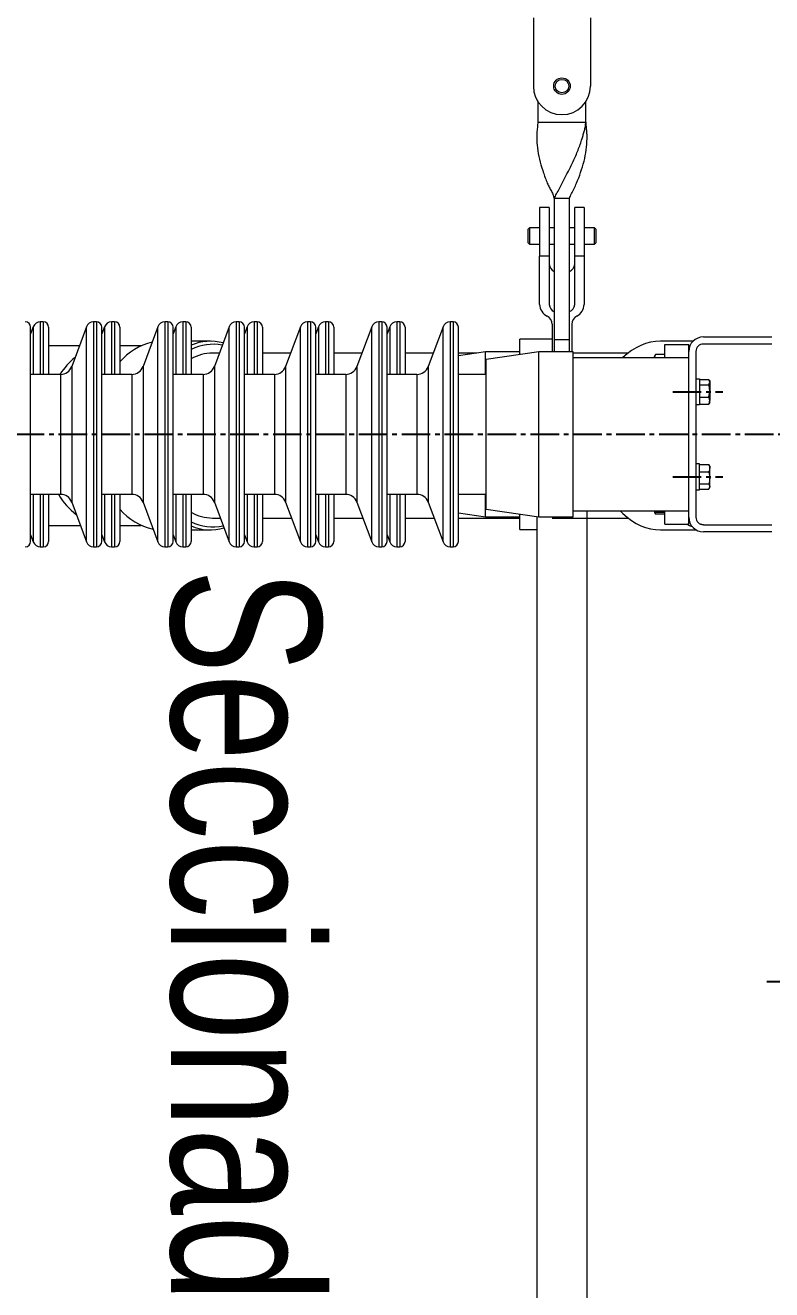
# Model space of a CAD drawing. Header units: millimetres. Extents: x 1587714 to 3094800, y -694377 to -413614.
# Drawn here: x 2046012 to 2046509, y -577587 to -576744 of the extents above; entities that cross this region are included whole.
import ezdxf
from ezdxf.enums import TextEntityAlignment as Align

# ---------------------------------------------------------------- set-up
doc = ezdxf.new("R2010")
doc.units = ezdxf.units.MM
doc.linetypes.add('CENTER2', pattern=[28.575, 19.05, -3.175, 3.175, -3.175])
for name, color, linetype in [('0_EJES', 1, 'CENTER2'), ('M0_EQUIPOS', 7, 'Continuous'), ('M2_PLBULONES', 2, 'Continuous'), ('M_DIM', 1, 'Continuous')]:
    doc.layers.add(name, color=color, linetype=linetype)
doc.styles.add('ARIAL', font='arial.ttf', dxfattribs={"width": 0.8})

msp = doc.modelspace()

# ---------------------------------------------------------------- linework, layer by layer
at = {"layer": '0_EJES'}
for p, q in [((2046443.0053, -576988.7871), (2046476.3896, -576988.7871)), ((2046738.7427, -577017.058), (2044355.5699, -577017.058)), ((2046443.0053, -577045.3288), (2046476.3896, -577045.3288)), ((2046887.7023, -577382.058), (2046505.738, -577382.058))]:
    msp.add_line(p, q, dxfattribs=at)
at = {"layer": 'M0_EQUIPOS', "color": 180, "linetype": 'Continuous', "lineweight": 15}
for p, q in [((2046350.2201, -576739.3288), (2046350.2201, -576784.8291)), ((2046388.2201, -576739.3288), (2046388.2201, -576784.8291)), ((2046353.2201, -576794.7483), (2046353.2201, -576808.8288)), ((2046385.2201, -576808.8288), (2046385.2201, -576794.9786)), ((2046353.2201, -576808.8288), (2046385.2201, -576808.8288)), ((2046364.2201, -576953.8288), (2046364.2201, -576859.8289)), ((2046374.2199, -576859.8313), (2046364.2205, -576859.8318)), ((2046374.2201, -576953.8288), (2046374.2201, -576859.8289)), ((2046360.7201, -576865.8289), (2046354.3702, -576865.8289)), ((2046354.3702, -576865.8289), (2046354.3702, -576898.2639)), ((2046360.7201, -576865.8289), (2046360.7201, -576898.2639)), ((2046384.0701, -576865.8289), (2046377.7202, -576865.8289)), ((2046377.7202, -576898.2639), (2046377.7202, -576865.8289)), ((2046384.0701, -576865.8289), (2046384.0701, -576898.2639)), ((2046347.7202, -576879.3292), (2046346.7201, -576880.3291)), ((2046346.7201, -576889.3289), (2046346.7201, -576880.3291)), ((2046354.3702, -576879.3292), (2046347.7202, -576879.3292)), ((2046347.7202, -576879.3292), (2046347.7202, -576890.3288)), ((2046364.2201, -576879.3292), (2046360.7201, -576879.3292)), ((2046377.7202, -576879.3292), (2046374.2201, -576879.3292)), ((2046390.7201, -576879.3292), (2046384.0701, -576879.3292)), ((2046391.7202, -576880.3291), (2046390.7201, -576879.3292)), ((2046390.7201, -576879.3292), (2046390.7201, -576890.3288)), ((2046391.7202, -576880.3291), (2046391.7202, -576889.3289)), ((2046346.7201, -576889.3289), (2046347.7202, -576890.3288)), ((2046390.7201, -576890.3288), (2046391.7202, -576889.3289)), ((2046347.7202, -576890.3288), (2046354.3702, -576890.3288)), ((2046360.7201, -576898.2639), (2046354.3702, -576898.2639)), ((2046354.3702, -576930.4375), (2046354.3702, -576898.2639)), ((2046360.7201, -576890.3288), (2046364.2201, -576890.3288)), ((2046360.7201, -576898.2639), (2046360.7201, -576930.4375)), ((2046374.2201, -576890.3288), (2046377.7202, -576890.3288)), ((2046384.0701, -576898.2639), (2046377.7202, -576898.2639)), ((2046377.7202, -576930.4375), (2046377.7202, -576898.2639)), ((2046384.0701, -576890.3288), (2046390.7201, -576890.3288)), ((2046384.0701, -576898.2639), (2046384.0701, -576930.4375)), ((2046017.0096, -576945.3172), (2046015.2201, -576950.1347)), ((2046015.2201, -577088.5581), (2046015.2201, -576945.558)), ((2046017.0096, -576945.3172), (2046017.0096, -576977.0579)), ((2046023.7201, -576942.058), (2046021.6968, -576942.058)), ((2046021.6968, -576942.058), (2046021.6968, -576977.0579)), ((2046023.7201, -576942.058), (2046023.7201, -576977.0579)), ((2046027.2201, -576945.558), (2046027.2201, -576977.0579)), ((2046052.5096, -576945.3172), (2046042.657, -576971.8437)), ((2046052.5096, -577088.7989), (2046052.5096, -576945.3172)), ((2046059.2201, -576942.058), (2046057.1967, -576942.058)), ((2046057.1967, -576942.058), (2046057.1967, -577092.0581)), ((2046059.2201, -576942.058), (2046059.2201, -577092.0581)), ((2046064.5096, -576945.3172), (2046062.7201, -576950.1347)), ((2046062.7201, -577088.5581), (2046062.7201, -576945.558)), ((2046064.5096, -576945.3172), (2046064.5096, -576977.0579)), ((2046071.2202, -576942.058), (2046069.1968, -576942.058)), ((2046069.1968, -576942.058), (2046069.1968, -576977.0579)), ((2046071.2202, -576942.058), (2046071.2202, -576977.0579)), ((2046074.7201, -576945.558), (2046074.7201, -576977.0579)), ((2046100.0096, -576945.3172), (2046090.157, -576971.8437)), ((2046100.0096, -577088.7989), (2046100.0096, -576945.3172)), ((2046106.7202, -576942.058), (2046104.6968, -576942.058)), ((2046104.6968, -576942.058), (2046104.6968, -577092.0581)), ((2046106.7202, -576942.058), (2046106.7202, -577092.0581)), ((2046112.0096, -576945.3172), (2046110.2201, -576950.1347)), ((2046110.2201, -577088.5581), (2046110.2201, -576945.558)), ((2046112.0096, -576945.3172), (2046112.0096, -576977.0579)), ((2046118.7201, -576942.058), (2046116.6968, -576942.058)), ((2046116.6968, -576942.058), (2046116.6968, -576977.0579)), ((2046118.7201, -576942.058), (2046118.7201, -576977.0579)), ((2046122.2202, -576945.558), (2046122.2202, -576977.0579)), ((2046147.5096, -576945.3172), (2046137.6569, -576971.8437)), ((2046147.5096, -577088.7989), (2046147.5096, -576945.3172)), ((2046154.2201, -576942.058), (2046152.1968, -576942.058)), ((2046152.1968, -576942.058), (2046152.1968, -577092.0581)), ((2046154.2201, -576942.058), (2046154.2201, -577092.0581)), ((2046159.5096, -576945.3172), (2046157.7202, -576950.1347)), ((2046157.7202, -577088.5581), (2046157.7202, -576945.558)), ((2046159.5096, -576945.3172), (2046159.5096, -576977.0579)), ((2046166.2201, -576942.058), (2046164.1967, -576942.058)), ((2046164.1967, -576942.058), (2046164.1967, -576977.0579)), ((2046166.2201, -576942.058), (2046166.2201, -576977.0579)), ((2046169.7201, -576945.558), (2046169.7201, -576977.0579)), ((2046195.0097, -576945.3172), (2046185.1569, -576971.8437)), ((2046195.0097, -577088.7989), (2046195.0097, -576945.3172)), ((2046201.7201, -576942.058), (2046199.6967, -576942.058)), ((2046199.6967, -576942.058), (2046199.6967, -577092.0581)), ((2046201.7201, -576942.058), (2046201.7201, -577092.0581)), ((2046207.0096, -576945.3172), (2046205.2202, -576950.1347)), ((2046205.2202, -577088.5581), (2046205.2202, -576945.558)), ((2046207.0096, -576945.3172), (2046207.0096, -576977.0579)), ((2046213.7201, -576942.058), (2046211.6967, -576942.058)), ((2046211.6967, -576942.058), (2046211.6967, -576977.0579)), ((2046213.7201, -576942.058), (2046213.7201, -576977.0579)), ((2046217.2201, -576945.558), (2046217.2201, -576977.0579)), ((2046242.5096, -576945.3172), (2046232.657, -576971.8437)), ((2046242.5096, -577088.7989), (2046242.5096, -576945.3172)), ((2046249.2201, -576942.058), (2046247.1968, -576942.058)), ((2046247.1968, -576942.058), (2046247.1968, -577092.0581)), ((2046249.2201, -576942.058), (2046249.2201, -577092.0581)), ((2046254.5096, -576945.3172), (2046252.7202, -576950.1347)), ((2046252.7202, -577088.5581), (2046252.7202, -576945.558)), ((2046254.5096, -576945.3172), (2046254.5096, -576977.0579)), ((2046261.2201, -576942.058), (2046259.1968, -576942.058)), ((2046259.1968, -576942.058), (2046259.1968, -576977.0579)), ((2046261.2201, -576942.058), (2046261.2201, -576977.0579)), ((2046264.7201, -576945.558), (2046264.7201, -576977.0579)), ((2046290.0096, -576945.3172), (2046280.1569, -576971.8437)), ((2046290.0096, -577088.7989), (2046290.0096, -576945.3172)), ((2046296.7202, -576942.058), (2046294.6968, -576942.058)), ((2046294.6968, -576942.058), (2046294.6968, -577092.0581)), ((2046296.7202, -576942.058), (2046296.7202, -577092.0581)), ((2046300.2201, -577088.5581), (2046300.2201, -576945.558)), ((2046362.7201, -576943.5763), (2046362.7201, -576962.058)), ((2046375.7201, -576943.5763), (2046375.7201, -576962.058)), ((2046135.0698, -576954.9841), (2046122.2202, -576954.9841)), ((2046362.7201, -576953.5579), (2046341.2201, -576953.5579)), ((2046341.2201, -576963.8438), (2046341.2201, -576953.5579)), ((2046364.2201, -576953.8288), (2046374.2201, -576953.8288)), ((2046364.2201, -576962.058), (2046364.2201, -576953.8288)), ((2046374.2201, -576962.058), (2046374.2201, -576953.8288)), ((2046456.5121, -576954.9841), (2046434.8831, -576954.9841)), ((2046437.7201, -576957.0579), (2046453.7201, -576957.0579)), ((2046437.7201, -576966.0577), (2046437.7201, -576957.0579)), ((2046453.7201, -576961.8182), (2046453.7201, -576957.0579)), ((2046463.4801, -576952.0578), (2046508.9601, -576952.0578)), ((2046508.9601, -576956.8181), (2046463.4801, -576956.8181)), ((2046047.8048, -576957.9839), (2046027.2201, -576957.9839)), ((2046088.9708, -576957.9839), (2046074.7201, -576957.9839)), ((2046140.9848, -576962.8839), (2046136.484, -576962.8839)), ((2046188.4848, -576962.8839), (2046169.7201, -576962.8839)), ((2046235.9848, -576962.8839), (2046217.2201, -576962.8839)), ((2046283.4848, -576962.8839), (2046264.7201, -576962.8839)), ((2046318.2201, -576962.058), (2046300.2201, -576964.6291)), ((2046312.4381, -576962.8839), (2046300.2201, -576962.8839)), ((2046341.2201, -576962.058), (2046318.2201, -576962.058)), ((2046318.2201, -576977.0579), (2046318.2201, -576962.058)), ((2046353.7201, -576962.058), (2046318.7201, -576967.0577)), ((2046376.7201, -576962.058), (2046353.7201, -576962.058)), ((2046353.7201, -577072.0581), (2046353.7201, -576962.058)), ((2046376.7201, -577072.0581), (2046376.7201, -576962.058)), ((2046413.3029, -576962.8839), (2046376.7201, -576962.8839)), ((2046453.7201, -576966.0577), (2046376.7201, -576966.0577)), ((2046431.5504, -576963.8166), (2046430.9129, -576964.9205)), ((2046430.9129, -576964.9205), (2046430.9129, -576965.877)), ((2046430.9129, -576965.877), (2046430.9129, -576966.0577)), ((2046430.9431, -576966.0577), (2046430.9129, -576965.877)), ((2046437.7201, -576963.8166), (2046431.5504, -576963.8166)), ((2046453.7201, -577072.298), (2046453.7201, -576961.8182)), ((2046458.4801, -576961.8182), (2046458.4801, -577072.298)), ((2046042.657, -576971.8437), (2046042.657, -577062.2725)), ((2046090.157, -576971.8437), (2046090.157, -577062.2725)), ((2046137.6569, -576971.8437), (2046137.6569, -577062.2725)), ((2046185.1569, -576971.8437), (2046185.1569, -577062.2725)), ((2046232.657, -576971.8437), (2046232.657, -577062.2725)), ((2046280.1569, -576971.8437), (2046280.1569, -577062.2725)), ((2046318.7201, -577067.058), (2046318.7201, -576967.0577)), ((2046035.1576, -576977.0579), (2046015.2201, -576977.0579)), ((2046035.1576, -576977.0579), (2046035.1576, -577057.0578)), ((2046082.6576, -576977.0579), (2046062.7201, -576977.0579)), ((2046082.6576, -576977.0579), (2046082.6576, -577057.0578)), ((2046130.1575, -576977.0579), (2046110.2201, -576977.0579)), ((2046130.1575, -576977.0579), (2046130.1575, -577057.0578)), ((2046177.6575, -576977.0579), (2046157.7202, -576977.0579)), ((2046177.6575, -576977.0579), (2046177.6575, -577057.0578)), ((2046225.1576, -576977.0579), (2046205.2202, -576977.0579)), ((2046225.1576, -576977.0579), (2046225.1576, -577057.0578)), ((2046272.6575, -576977.0579), (2046252.7202, -576977.0579)), ((2046272.6575, -576977.0579), (2046272.6575, -577057.0578)), ((2046318.7201, -576977.0579), (2046300.2201, -576977.0579)), ((2046015.2201, -577057.0578), (2046035.1576, -577057.0578)), ((2046017.0096, -577057.0578), (2046017.0096, -577088.7989)), ((2046021.6968, -577057.0578), (2046021.6968, -577092.0581)), ((2046023.7201, -577057.0578), (2046023.7201, -577092.0581)), ((2046027.2201, -577057.0578), (2046027.2201, -577088.5581)), ((2046062.7201, -577057.0578), (2046082.6576, -577057.0578)), ((2046064.5096, -577057.0578), (2046064.5096, -577088.7989)), ((2046069.1968, -577057.0578), (2046069.1968, -577092.0581)), ((2046071.2202, -577057.0578), (2046071.2202, -577092.0581)), ((2046074.7201, -577057.0578), (2046074.7201, -577088.5581)), ((2046110.2201, -577057.0578), (2046130.1575, -577057.0578)), ((2046112.0096, -577057.0578), (2046112.0096, -577088.7989)), ((2046116.6968, -577057.0578), (2046116.6968, -577092.0581)), ((2046118.7201, -577057.0578), (2046118.7201, -577092.0581)), ((2046122.2202, -577057.0578), (2046122.2202, -577088.5581)), ((2046157.7202, -577057.0578), (2046177.6575, -577057.0578)), ((2046159.5096, -577057.0578), (2046159.5096, -577088.7989)), ((2046164.1967, -577057.0578), (2046164.1967, -577092.0581)), ((2046166.2201, -577057.0578), (2046166.2201, -577092.0581)), ((2046169.7201, -577057.0578), (2046169.7201, -577088.5581)), ((2046205.2202, -577057.0578), (2046225.1576, -577057.0578)), ((2046207.0096, -577057.0578), (2046207.0096, -577088.7989)), ((2046211.6967, -577057.0578), (2046211.6967, -577092.0581)), ((2046213.7201, -577057.0578), (2046213.7201, -577092.0581)), ((2046217.2201, -577057.0578), (2046217.2201, -577088.5581)), ((2046252.7202, -577057.0578), (2046272.6575, -577057.0578)), ((2046254.5096, -577057.0578), (2046254.5096, -577088.7989)), ((2046259.1968, -577057.0578), (2046259.1968, -577092.0581)), ((2046261.2201, -577057.0578), (2046261.2201, -577092.0581)), ((2046264.7201, -577057.0578), (2046264.7201, -577088.5581)), ((2046300.2201, -577057.0578), (2046318.7201, -577057.0578)), ((2046318.2201, -577072.0581), (2046318.2201, -577057.0578)), ((2046042.657, -577062.2725), (2046052.5096, -577088.7989)), ((2046090.157, -577062.2725), (2046100.0096, -577088.7989)), ((2046137.6569, -577062.2725), (2046147.5096, -577088.7989)), ((2046185.1569, -577062.2725), (2046195.0097, -577088.7989)), ((2046232.657, -577062.2725), (2046242.5096, -577088.7989)), ((2046280.1569, -577062.2725), (2046290.0096, -577088.7989)), ((2046318.7201, -577067.058), (2046353.7201, -577072.0581)), ((2046136.484, -577072.884), (2046141.5983, -577072.884)), ((2046169.7201, -577072.884), (2046189.0984, -577072.884)), ((2046217.2201, -577072.884), (2046236.5984, -577072.884)), ((2046264.7201, -577072.884), (2046284.0984, -577072.884)), ((2046300.2201, -577069.4866), (2046318.2201, -577072.0581)), ((2046300.2201, -577072.884), (2046341.2201, -577072.884)), ((2046318.2201, -577072.0581), (2046341.2201, -577072.0581)), ((2046341.2201, -577080.5578), (2046341.2201, -577070.2724)), ((2046352.5201, -577071.8865), (2046352.5201, -577733.0188)), ((2046353.7201, -577072.0581), (2046376.7201, -577072.0581)), ((2046362.7201, -577072.884), (2046413.3029, -577072.884)), ((2046376.7201, -577068.058), (2046453.7201, -577068.058)), ((2046385.9201, -577733.0188), (2046385.9201, -577068.058)), ((2046430.9129, -577068.058), (2046430.9129, -577069.1952)), ((2046430.9129, -577069.1952), (2046431.5504, -577070.2996)), ((2046431.5504, -577069.1952), (2046431.2495, -577068.058)), ((2046437.7201, -577069.1952), (2046431.5504, -577069.1952)), ((2046437.7201, -577070.2996), (2046431.5504, -577070.2996)), ((2046437.7201, -577077.0578), (2046437.7201, -577068.058)), ((2046453.7201, -577077.0578), (2046453.7201, -577072.298)), ((2046453.8556, -577073.9188), (2046453.7201, -577073.8458)), ((2046453.7201, -577074.9149), (2046454.1415, -577075.1347)), ((2046015.2201, -577083.981), (2046017.0096, -577088.7989)), ((2046027.2201, -577077.784), (2046048.4183, -577077.784)), ((2046062.7201, -577083.981), (2046064.5096, -577088.7989)), ((2046074.7201, -577077.784), (2046088.9708, -577077.784)), ((2046110.2201, -577083.981), (2046112.0096, -577088.7989)), ((2046122.2202, -577080.7838), (2046135.0698, -577080.7838)), ((2046157.7202, -577083.981), (2046159.5096, -577088.7989)), ((2046205.2202, -577083.981), (2046207.0096, -577088.7989)), ((2046252.7202, -577083.981), (2046254.5096, -577088.7989)), ((2046341.2201, -577080.5578), (2046352.5201, -577080.5578)), ((2046434.8831, -577080.7838), (2046458.6588, -577080.7838)), ((2046437.7201, -577077.0578), (2046453.7201, -577077.0578)), ((2046463.4387, -577077.2976), (2046461.4597, -577076.8713)), ((2046463.4801, -577077.2981), (2046508.9601, -577077.2981)), ((2046508.9601, -577082.0579), (2046463.4801, -577082.0579)), ((2046021.6968, -577092.0581), (2046023.7201, -577092.0581)), ((2046057.1967, -577092.0581), (2046059.2201, -577092.0581)), ((2046069.1968, -577092.0581), (2046071.2202, -577092.0581)), ((2046104.6968, -577092.0581), (2046106.7202, -577092.0581)), ((2046116.6968, -577092.0581), (2046118.7201, -577092.0581)), ((2046152.1968, -577092.0581), (2046154.2201, -577092.0581)), ((2046164.1967, -577092.0581), (2046166.2201, -577092.0581)), ((2046199.6967, -577092.0581), (2046201.7201, -577092.0581)), ((2046211.6967, -577092.0581), (2046213.7201, -577092.0581)), ((2046247.1968, -577092.0581), (2046249.2201, -577092.0581)), ((2046259.1968, -577092.0581), (2046261.2201, -577092.0581)), ((2046294.6968, -577092.0581), (2046296.7202, -577092.0581))]:
    msp.add_line(p, q, dxfattribs=at)
at = {"layer": 'M0_EQUIPOS', "color": 180, "linetype": 'Continuous', "lineweight": 15, "flags": 128}
for points in [[(2046364.2201, -576859.8289), (2046364.2201, -576859.8289)], [(2046434.8831, -576954.9841), (2046431.5593, -576955.1596), (2046428.2541, -576955.6865), (2046424.986, -576956.561), (2046421.7733, -576957.7784), (2046418.6338, -576959.3319), (2046415.5852, -576961.2131), (2046412.6446, -576963.4108), (2046409.8283, -576965.9137), (2046409.6791, -576966.0577)], [(2046453.7201, -576958.0378), (2046454.3002, -576957.7784), (2046454.6691, -576957.6201)], [(2046408.0598, -577068.058), (2046409.8283, -577069.8542), (2046412.6446, -577072.3571), (2046415.5852, -577074.5549), (2046418.6338, -577076.436), (2046421.7733, -577077.9895), (2046424.986, -577079.2069), (2046428.2541, -577080.0814), (2046431.5593, -577080.6078), (2046434.8831, -577080.7838)], [(2046456.1406, -577078.7315), (2046454.3002, -577077.9895), (2046452.3294, -577077.0578)]]:
    msp.add_lwpolyline(points, dxfattribs=at)
at = {"layer": 'M0_EQUIPOS', "color": 180, "linetype": 'Continuous', "lineweight": 15}
for radius in [5.5, 4.5]:
    msp.add_circle((2046369.2201, -576784.829), radius, dxfattribs=at)
for centre, radius, start, end in [((2046369.2201, -576784.829), 19, 180, 0), ((2046366.5695, -576903.0388), 5.8732, 185.1623158, 245.5367043), ((2046371.9864, -576903.1191), 5.7513, 293.9484959, 355.5303598), ((2046363.9158, -576929.8825), 9.5618, 183.3278479, 241.545529), ((2046366.5698, -576929.9088), 5.8735, 185.1642282, 245.534792), ((2046371.9861, -576929.9891), 5.7516, 293.9504891, 355.5283666), ((2046374.5245, -576929.8825), 9.5618, 298.454471, 356.6721521), ((2046356.2921, -576943.9502), 6.4389, 3.3290275, 61.5452893), ((2046382.1482, -576943.9502), 6.4389, 118.4547107, 176.6709725), ((2046011.7201, -576945.558), 3.5, 0, 90), ((2046021.6968, -576947.058), 5, 90, 159.6235648), ((2046023.7201, -576945.558), 3.5, 0, 90), ((2046057.1968, -576947.058), 5, 90, 159.6235648), ((2046059.2201, -576945.558), 3.5, 0, 90), ((2046069.1968, -576947.058), 5, 90, 159.6235648), ((2046071.2201, -576945.558), 3.5, 0, 90), ((2046104.6968, -576947.058), 5, 90, 159.6235648), ((2046106.7201, -576945.558), 3.5, 0, 90), ((2046116.6968, -576947.058), 5, 90, 159.6235648), ((2046118.7201, -576945.558), 3.5, 0, 90), ((2046152.1968, -576947.058), 5, 90, 159.6235648), ((2046154.2201, -576945.558), 3.5, 0, 90), ((2046164.1968, -576947.058), 5, 90, 159.6235648), ((2046166.2201, -576945.558), 3.5, 0, 90), ((2046199.6968, -576947.058), 5, 90, 159.6235648), ((2046201.7201, -576945.558), 3.5, 0, 90), ((2046211.6968, -576947.058), 5, 90, 159.6235648), ((2046213.7201, -576945.558), 3.5, 0, 90), ((2046247.1968, -576947.058), 5, 90, 159.6235648), ((2046249.2201, -576945.558), 3.5, 0, 90), ((2046259.1968, -576947.058), 5, 90, 159.6235648), ((2046261.2201, -576945.558), 3.5, 0, 90), ((2046294.6968, -576947.058), 5, 90, 159.6235648), ((2046296.7201, -576945.558), 3.5, 0, 90), ((2046105.2076, -576994.391), 39.7975, 103.1129069, 140.001598), ((2046135.0476, -576987.0747), 32.0842, 74.7328847, 113.565985), ((2046136.4839, -576988.461), 31.4586, 78.1908897, 116.9629964), ((2046463.4801, -576961.818), 9.76, 90, 180), ((2046463.4801, -576961.818), 5, 90, 180), ((2046075.8176, -577003.6474), 48.8992, 129.1845548, 147.0598793), ((2046136.7262, -576992.243), 29.3601, 90.4725149, 119.6086094), ((2046035.1576, -576969.058), 8, 270, 339.6235648), ((2046082.6576, -576969.058), 8, 270, 339.6235648), ((2046130.1576, -576969.058), 8, 270, 339.6235648), ((2046177.6576, -576969.058), 8, 270, 339.6235648), ((2046225.1576, -576969.058), 8, 270, 339.6235648), ((2046272.6576, -576969.058), 8, 270, 339.6235648), ((2046075.5583, -577032.2306), 48.6406, 210.6919195, 232.2580551), ((2046035.1576, -577065.058), 8, 20.3764352, 90), ((2046082.6576, -577065.058), 8, 20.3764352, 90), ((2046130.1576, -577065.058), 8, 20.3764352, 90), ((2046177.6576, -577065.058), 8, 20.3764352, 90), ((2046225.1576, -577065.058), 8, 20.3764352, 90), ((2046272.6576, -577065.058), 8, 20.3764352, 90), ((2046104.9364, -577041.7683), 39.3385, 219.8155517, 258.1225273), ((2046136.7262, -577043.525), 29.3601, 240.3913906, 269.5274851), ((2046136.4549, -577047.5078), 31.2665, 242.9175545, 283.0003469), ((2046463.4801, -577072.298), 9.76, 180, 270), ((2046463.4801, -577072.298), 5, 180, 270), ((2046135.0542, -577048.5906), 32.1809, 246.4962091, 286.23508), ((2046011.7201, -577088.558), 3.5, 270, 0), ((2046021.6968, -577087.058), 5, 200.3764352, 270), ((2046023.7201, -577088.558), 3.5, 270, 0), ((2046057.1968, -577087.058), 5, 200.3764352, 270), ((2046059.2201, -577088.558), 3.5, 270, 0), ((2046069.1968, -577087.058), 5, 200.3764352, 270), ((2046071.2201, -577088.558), 3.5, 270, 0), ((2046104.6968, -577087.058), 5, 200.3764352, 270), ((2046106.7201, -577088.558), 3.5, 270, 0), ((2046116.6968, -577087.058), 5, 200.3764352, 270), ((2046118.7201, -577088.558), 3.5, 270, 0), ((2046152.1968, -577087.058), 5, 200.3764352, 270), ((2046154.2201, -577088.558), 3.5, 270, 0), ((2046164.1968, -577087.058), 5, 200.3764352, 270), ((2046166.2201, -577088.558), 3.5, 270, 0), ((2046199.6968, -577087.058), 5, 200.3764352, 270), ((2046201.7201, -577088.558), 3.5, 270, 0), ((2046211.6968, -577087.058), 5, 200.3764352, 270), ((2046213.7201, -577088.558), 3.5, 270, 0), ((2046247.1968, -577087.058), 5, 200.3764352, 270), ((2046249.2201, -577088.558), 3.5, 270, 0), ((2046259.1968, -577087.058), 5, 200.3764352, 270), ((2046261.2201, -577088.558), 3.5, 270, 0), ((2046294.6968, -577087.058), 5, 200.3764352, 270), ((2046296.7201, -577088.558), 3.5, 270, 0)]:
    msp.add_arc(centre, radius, start, end, dxfattribs=at)
for points, knots in [([(2046353.1802, -576808.8011), (2046353.1369, -576809.3677), (2046353.0502, -576810.5035), (2046352.6133, -576813.8489), (2046352.3384, -576819.0394), (2046352.7629, -576826.2625), (2046354.0866, -576833.6205), (2046356.3773, -576841.1461), (2046358.4302, -576847.2067), (2046360.3865, -576851.535), (2046361.8572, -576854.1766), (2046363.2633, -576856.8928), (2046363.8219, -576858.8725), (2046364.0997, -576859.857)], [0, 0, 0, 0, 0.03081288, 0.0617774, 0.19995717, 0.33822902, 0.48626705, 0.6348745, 0.78319114, 0.83750476, 0.89220116, 0.94638865, 1, 1, 1, 1]), ([(2046364.3391, -576859.857), (2046364.5022, -576859.2905), (2046364.8293, -576858.1545), (2046366.6583, -576854.8087), (2046369.4057, -576849.6184), (2046373.1179, -576842.3952), (2046376.8073, -576835.0375), (2046380.083, -576827.5117), (2046382.1656, -576821.4514), (2046383.474, -576817.123), (2046384.2363, -576814.4812), (2046384.8709, -576811.765), (2046385.0808, -576809.7855), (2046385.1852, -576808.8011)], [0, 0, 0, 0, 0.03081288, 0.06178425, 0.19996389, 0.33823609, 0.48626769, 0.63488297, 0.78319236, 0.83750541, 0.89220873, 0.94639639, 1, 1, 1, 1]), ([(2046374.3401, -576859.8594), (2046374.5016, -576859.2844), (2046374.8254, -576858.1315), (2046376.6038, -576854.7559), (2046379.0359, -576849.5183), (2046381.8403, -576842.2689), (2046384.1026, -576834.9221), (2046385.4715, -576827.4404), (2046386.007, -576821.412), (2046385.9674, -576817.1021), (2046385.7563, -576814.4664), (2046385.4772, -576811.7563), (2046385.3321, -576809.781), (2046385.2599, -576808.7987)], [0, 0, 0, 0, 0.03127672, 0.06270843, 0.20200325, 0.3413973, 0.48854881, 0.6362665, 0.78368841, 0.83788115, 0.89245707, 0.94651897, 1, 1, 1, 1]), ([(2046430.9129, -576965.877), (2046430.9136, -576965.828), (2046430.9226, -576965.131), (2046431.2479, -576964.4499), (2046431.5504, -576963.8166)], [0, 0, 0, 0, 0.07027221, 1, 1, 1, 1]), ([(2046430.9129, -577069.1952), (2046430.9921, -577069.1952), (2046431.0931, -577069.1952), (2046431.4689, -577069.1952), (2046431.5504, -577069.1952)], [0, 0, 0, 0, 0.78292621, 1, 1, 1, 1]), ([(2046431.5504, -577070.2996), (2046431.3518, -577069.9667), (2046431.135, -577069.6032), (2046431.077, -577069.2269), (2046431.0722, -577069.1952)], [0, 0, 0, 0, 0.91586625, 1, 1, 1, 1])]:
    msp.add_open_spline(points, degree=3, knots=knots, dxfattribs=at)
at = {"layer": 'M2_PLBULONES', "linetype": 'Continuous', "lineweight": 15}
for p, q in [((2046458.4801, -576980.0996), (2046460.8677, -576980.0996)), ((2046458.4801, -576980.1268), (2046460.8677, -576980.1268)), ((2046460.8677, -576980.1268), (2046460.8677, -576997.4479)), ((2046460.8677, -576980.5741), (2046467.0374, -576980.5741)), ((2046467.2762, -576980.946), (2046467.6749, -576981.6365)), ((2046467.6749, -576981.6365), (2046467.6749, -576982.2664)), ((2046467.6749, -576982.2664), (2046467.6749, -576988.0585)), ((2046460.8677, -576983.9587), (2046467.0374, -576983.9587)), ((2046467.6749, -576988.0585), (2046467.6749, -576994.5664)), ((2046460.8677, -576997.4479), (2046458.4801, -576997.4479)), ((2046460.8677, -576992.1584), (2046467.0374, -576992.1584)), ((2046460.8677, -576996.9739), (2046467.0374, -576996.9739)), ((2046467.219, -576996.5834), (2046467.0374, -576996.9739)), ((2046467.6749, -576995.9115), (2046467.2762, -576996.602)), ((2046467.6749, -576995.9115), (2046467.6749, -576994.5664)), ((2046460.8677, -577036.6682), (2046458.4801, -577036.6682)), ((2046460.8677, -577053.9894), (2046460.8677, -577036.6682)), ((2046460.8677, -577037.1422), (2046467.0374, -577037.1422)), ((2046460.8677, -577041.9578), (2046467.0374, -577041.9578)), ((2046467.219, -577037.5328), (2046467.0374, -577037.1422)), ((2046467.6749, -577038.2046), (2046467.2762, -577037.5142)), ((2046467.6749, -577038.2046), (2046467.6749, -577039.5498)), ((2046467.6749, -577046.0576), (2046467.6749, -577039.5498)), ((2046460.8677, -577050.1575), (2046467.0374, -577050.1575)), ((2046467.6749, -577051.8498), (2046467.6749, -577046.0576)), ((2046458.4801, -577053.9894), (2046460.8677, -577053.9894)), ((2046458.4801, -577054.0165), (2046460.8677, -577054.0165)), ((2046460.8677, -577053.5421), (2046467.0374, -577053.5421)), ((2046467.2762, -577053.1702), (2046467.6749, -577052.4797)), ((2046467.6749, -577052.4797), (2046467.6749, -577051.8498))]:
    msp.add_line(p, q, dxfattribs=at)
for points, knots in [([(2046467.6749, -576982.2664), (2046467.5958, -576981.8174), (2046467.4948, -576981.2441), (2046467.119, -576980.6936), (2046467.0374, -576980.5741)], [0, 0, 0, 0, 0.78294592, 1, 1, 1, 1]), ([(2046467.0374, -576983.9587), (2046467.2968, -576983.5323), (2046467.6366, -576982.9739), (2046467.6676, -576982.4017), (2046467.6749, -576982.2664)], [0, 0, 0, 0, 0.763414221, 1, 1, 1, 1]), ([(2046467.6749, -576988.0585), (2046467.6743, -576987.9614), (2046467.6651, -576986.5769), (2046467.3399, -576985.2202), (2046467.0374, -576983.9587)], [0, 0, 0, 0, 0.07017903, 1, 1, 1, 1]), ([(2046467.0374, -576992.1584), (2046467.2156, -576991.4926), (2046467.5753, -576990.1487), (2046467.6415, -576988.7595), (2046467.6749, -576988.0585)], [0, 0, 0, 0, 0.4954121, 1, 1, 1, 1]), ([(2046467.6749, -576994.5664), (2046467.6743, -576994.5093), (2046467.6651, -576993.6961), (2046467.3399, -576992.8992), (2046467.0374, -576992.1584)], [0, 0, 0, 0, 0.07019927, 1, 1, 1, 1]), ([(2046467.0374, -576996.9739), (2046467.2156, -576996.5829), (2046467.5752, -576995.7936), (2046467.6415, -576994.9779), (2046467.6749, -576994.5664)], [0, 0, 0, 0, 0.49548285, 1, 1, 1, 1]), ([(2046467.0374, -577037.1422), (2046467.2156, -577037.5333), (2046467.5752, -577038.3226), (2046467.6415, -577039.1382), (2046467.6749, -577039.5498)], [0, 0, 0, 0, 0.49548285, 1, 1, 1, 1]), ([(2046467.6749, -577039.5498), (2046467.6743, -577039.6069), (2046467.6651, -577040.4201), (2046467.3399, -577041.2169), (2046467.0374, -577041.9578)], [0, 0, 0, 0, 0.07019927, 1, 1, 1, 1]), ([(2046467.0374, -577041.9578), (2046467.2156, -577042.6236), (2046467.5753, -577043.9674), (2046467.6415, -577045.3567), (2046467.6749, -577046.0576)], [0, 0, 0, 0, 0.4954121, 1, 1, 1, 1]), ([(2046467.6749, -577046.0576), (2046467.6743, -577046.1548), (2046467.6651, -577047.5393), (2046467.3399, -577048.896), (2046467.0374, -577050.1575)], [0, 0, 0, 0, 0.07017903, 1, 1, 1, 1]), ([(2046467.0374, -577050.1575), (2046467.2968, -577050.5838), (2046467.6366, -577051.1423), (2046467.6676, -577051.7144), (2046467.6749, -577051.8498)], [0, 0, 0, 0, 0.763414221, 1, 1, 1, 1]), ([(2046467.6749, -577051.8498), (2046467.5958, -577052.2987), (2046467.4948, -577052.8721), (2046467.119, -577053.4226), (2046467.0374, -577053.5421)], [0, 0, 0, 0, 0.78294592, 1, 1, 1, 1])]:
    msp.add_open_spline(points, degree=3, knots=knots, dxfattribs=at)

# ---------------------------------------------------------------- texts
at = {"layer": 'M_DIM', "color": 11, "style": 'ARIAL', "width": 0.75}
msp.add_text('Seccionador (S1)', height=100, rotation=270, dxfattribs=at).set_placement((2046146.4794, -577511.4408), align=Align.MIDDLE)

doc.saveas('drawing.dxf')
